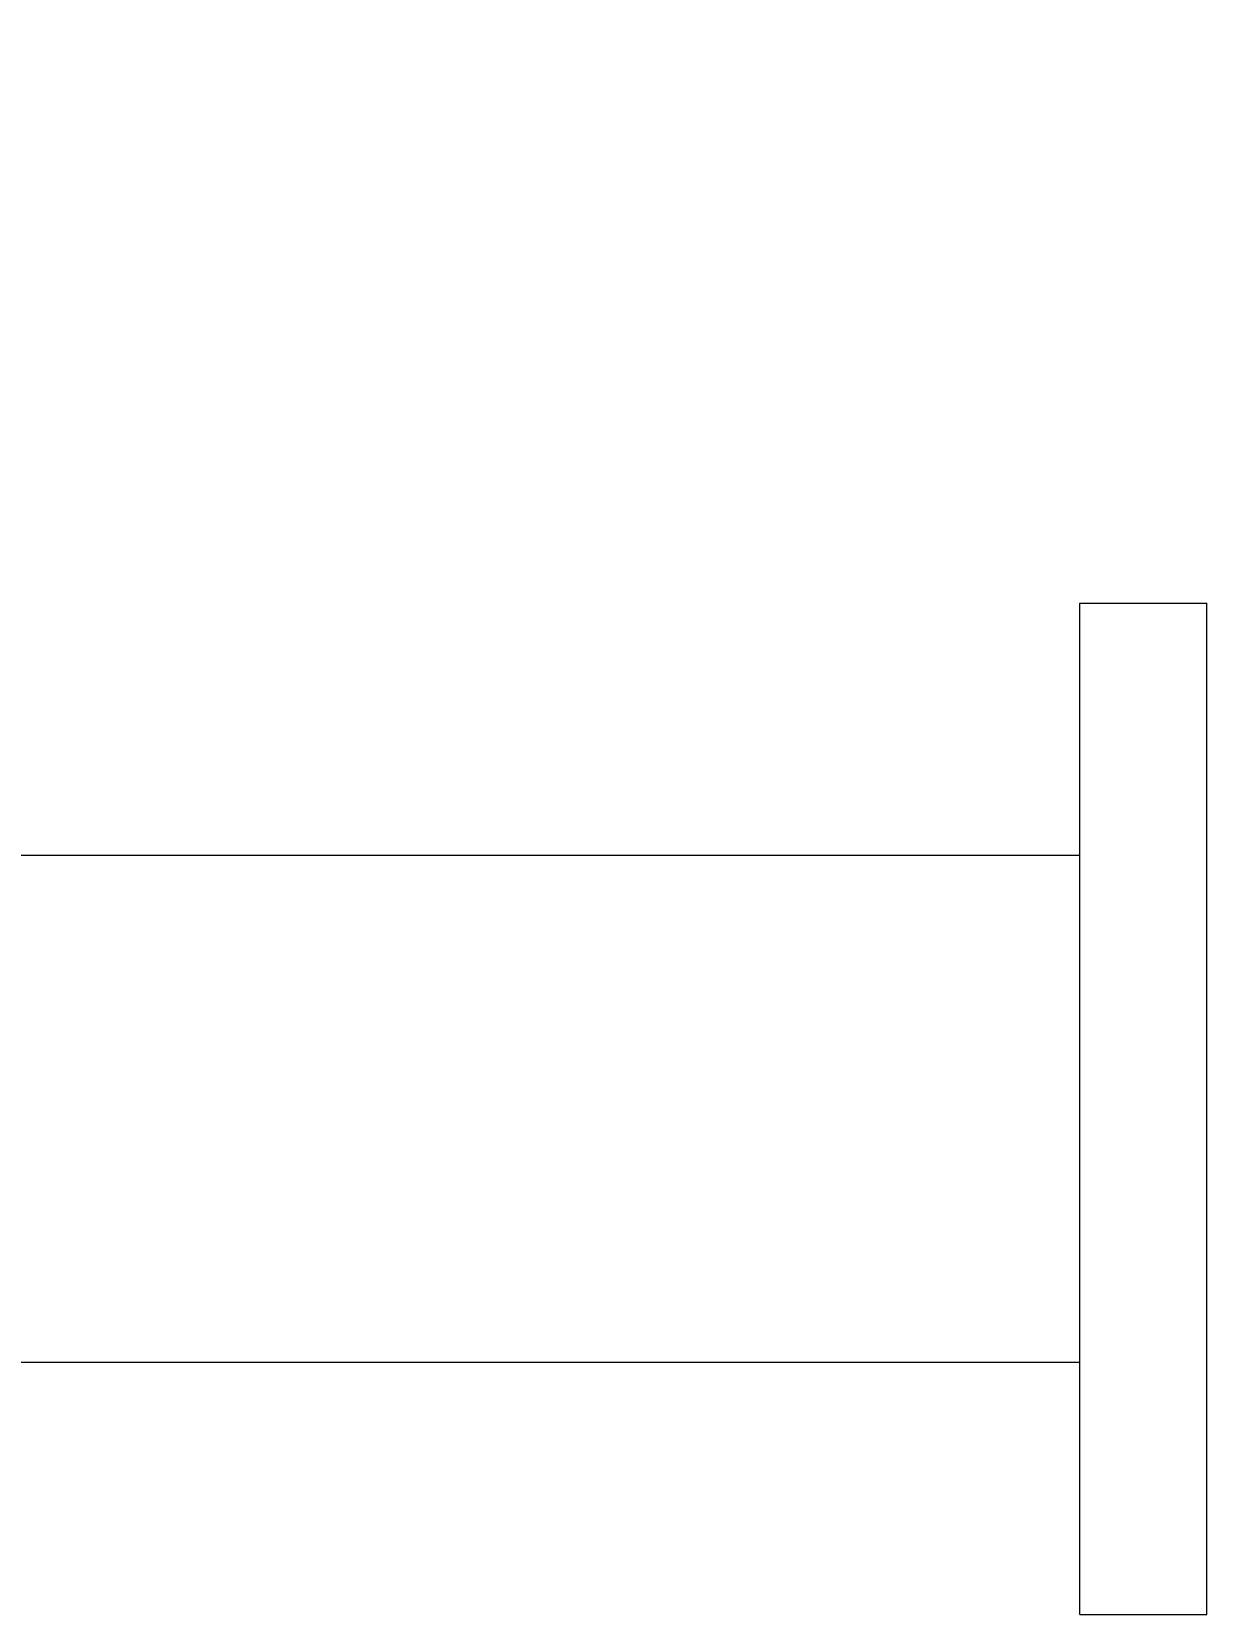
# Model space of a CAD drawing. Header units: millimetres. Extents: x 14397 to 67587, y -11631 to -8348.
# Drawn here: x 16347.7 to 16394.5, y -10442.4 to -10380 of the extents above; entities that cross this region are included whole.
import ezdxf

# ---------------------------------------------------------------- set-up
doc = ezdxf.new("R2010")
doc.units = ezdxf.units.MM
doc.header["$MEASUREMENT"] = 0
doc.linetypes.add('Wipeout_Contour', pattern=[1000, 0, -1000])
doc.layers.add('NewA-Ee_40_20-M_GeneralFFAndEInternalEquipment', color=7, linetype='Continuous')
doc.layers.add('NewA-Zz_20_20-D_DimensionDetail', color=7, linetype='Continuous')
doc.styles.add('GENERATED_STYLE_1', font='')
doc.styles.get('GENERATED_STYLE_1').set_extended_font_data('Arial')
doc.dimstyles.new('GENERATED_STYLE__2', dxfattribs={"dimtxt": 75, "dimasz": 76, "dimexe": 0.18, "dimexo": 300, "dimgap": 0.09, "dimtad": 1, "dimtih": 1, "dimtoh": 1, "dimdec": 0, "dimzin": 0, "dimdsep": 46, "dimtxsty": 'GENERATED_STYLE_1', "dimblk": 'ARROWHEAD_2', "dimblk1": 'ARROWHEAD_2', "dimblk2": 'ARROWHEAD_2', "dimcen": 0.09, "dimclrd": 6, "dimclre": 6, "dimclrt": 7, "dimazin": 0, "dimtfac": 1, "dimtdec": 4, "dimtmove": 2, "dimatfit": 3, "dimfxl": 0, "dimtolj": 1, "dimtzin": 0, "dimarcsym": 0})

# ---------------------------------------------------------------- blocks, each defined once
blk = doc.blocks.new('Section Elem_8_1', base_point=(6197.133, -111297.468))
at = {"color": 254, "linetype": 'Wipeout_Contour', "lineweight": 0, "ltscale": 77559.31588}
blk.add_wipeout([(16346.705, -10422.644), (16355.146, -10422.644), (16355.119, -10420.905), (16346.652, -10420.905)], dxfattribs=at).dxf.layer = 'NewA-Ee_40_20-M_GeneralFFAndEInternalEquipment'
at = {"color": 254, "linetype": 'Wipeout_Contour', "lineweight": 0, "ltscale": 77571.863593}
blk.add_wipeout([(16342.263, -10432.467), (16352.868, -10432.467), (16353.258, -10432.345), (16343.023, -10432.345)], dxfattribs=at).dxf.layer = 'NewA-Ee_40_20-M_GeneralFFAndEInternalEquipment'
at = {"color": 254, "linetype": 'Wipeout_Contour', "lineweight": 0, "ltscale": 77740.253245}
blk.add_wipeout([(16389.033, -10442.412), (16394.033, -10442.412), (16394.033, -10441.967), (16389.033, -10441.967)], dxfattribs=at).dxf.layer = 'NewA-Ee_40_20-M_GeneralFFAndEInternalEquipment'
at = {"layer": 'NewA-Ee_40_20-M_GeneralFFAndEInternalEquipment', "color": 1, "linetype": 'Continuous', "lineweight": 18}
blk.add_line((16389.033, -10442.412), (16394.033, -10442.412), dxfattribs=at)
at = {"color": 254, "linetype": 'Wipeout_Contour', "lineweight": 0, "ltscale": 77555.319617}
blk.add_wipeout([(16346.652, -10420.905), (16355.119, -10420.905), (16355.024, -10419.213), (16346.467, -10419.213)], dxfattribs=at).dxf.layer = 'NewA-Ee_40_20-M_GeneralFFAndEInternalEquipment'
at = {"color": 254, "linetype": 'Wipeout_Contour', "lineweight": 0, "ltscale": 77573.189265}
blk.add_wipeout([(16343.023, -10432.345), (16353.258, -10432.345), (16353.636, -10431.924), (16343.761, -10431.924)], dxfattribs=at).dxf.layer = 'NewA-Ee_40_20-M_GeneralFFAndEInternalEquipment'
at = {"color": 254, "linetype": 'Wipeout_Contour', "lineweight": 0, "ltscale": 77737.434281}
blk.add_wipeout([(16389.033, -10439.789), (16389.033, -10441.967), (16394.033, -10441.967), (16394.033, -10439.789)], dxfattribs=at).dxf.layer = 'NewA-Ee_40_20-M_GeneralFFAndEInternalEquipment'
at = {"layer": 'NewA-Ee_40_20-M_GeneralFFAndEInternalEquipment', "color": 1, "linetype": 'Continuous', "lineweight": 18}
for p, q in [((16389.033, -10442.412), (16389.033, -10441.967)), ((16394.033, -10442.412), (16394.033, -10441.967))]:
    blk.add_line(p, q, dxfattribs=at)
at = {"color": 254, "linetype": 'Wipeout_Contour', "lineweight": 0, "ltscale": 77551.154452}
blk.add_wipeout([(16346.467, -10419.213), (16355.024, -10419.213), (16354.866, -10417.621), (16346.158, -10417.621)], dxfattribs=at).dxf.layer = 'NewA-Ee_40_20-M_GeneralFFAndEInternalEquipment'
at = {"color": 254, "linetype": 'Wipeout_Contour', "lineweight": 0, "ltscale": 77573.802359}
blk.add_wipeout([(16344.456, -10431.215), (16343.761, -10431.924), (16353.636, -10431.924), (16353.993, -10431.215)], dxfattribs=at).dxf.layer = 'NewA-Ee_40_20-M_GeneralFFAndEInternalEquipment'
at = {"color": 254, "linetype": 'Wipeout_Contour', "lineweight": 0, "ltscale": 77608.003104}
blk.add_wipeout([(16352.868, -10432.467), (16364.023, -10432.467), (16364.121, -10432.345), (16353.258, -10432.345)], dxfattribs=at).dxf.layer = 'NewA-Ee_40_20-M_GeneralFFAndEInternalEquipment'
at = {"color": 254, "linetype": 'Wipeout_Contour', "lineweight": 0, "ltscale": 77731.100971}
blk.add_wipeout([(16389.033, -10439.789), (16394.033, -10439.789), (16394.033, -10436.072), (16389.033, -10436.072)], dxfattribs=at).dxf.layer = 'NewA-Ee_40_20-M_GeneralFFAndEInternalEquipment'
at = {"layer": 'NewA-Ee_40_20-M_GeneralFFAndEInternalEquipment', "color": 1, "linetype": 'Continuous', "lineweight": 18}
for p, q in [((16342.263, -10432.467), (16352.868, -10432.467)), ((16389.033, -10441.967), (16389.033, -10439.789)), ((16394.033, -10441.967), (16394.033, -10439.789))]:
    blk.add_line(p, q, dxfattribs=at)
at = {"color": 254, "linetype": 'Wipeout_Contour', "lineweight": 0, "ltscale": 77546.946892}
blk.add_wipeout([(16346.158, -10417.621), (16354.866, -10417.621), (16354.647, -10416.176), (16345.732, -10416.176)], dxfattribs=at).dxf.layer = 'NewA-Ee_40_20-M_GeneralFFAndEInternalEquipment'
at = {"color": 254, "linetype": 'Wipeout_Contour', "lineweight": 0, "ltscale": 77573.68445}
blk.add_wipeout([(16345.087, -10430.24), (16344.456, -10431.215), (16353.993, -10431.215), (16354.317, -10430.24)], dxfattribs=at).dxf.layer = 'NewA-Ee_40_20-M_GeneralFFAndEInternalEquipment'
at = {"color": 254, "linetype": 'Wipeout_Contour', "lineweight": 0, "ltscale": 77608.228683}
blk.add_wipeout([(16353.258, -10432.345), (16364.121, -10432.345), (16364.216, -10431.923), (16353.636, -10431.924)], dxfattribs=at).dxf.layer = 'NewA-Ee_40_20-M_GeneralFFAndEInternalEquipment'
at = {"color": 254, "linetype": 'Wipeout_Contour', "lineweight": 0, "ltscale": 77542.824663}
blk.add_wipeout([(16354.376, -10414.922), (16345.203, -10414.922), (16345.732, -10416.176), (16354.647, -10416.176)], dxfattribs=at).dxf.layer = 'NewA-Ee_40_20-M_GeneralFFAndEInternalEquipment'
at = {"color": 254, "linetype": 'Wipeout_Contour', "lineweight": 0, "ltscale": 77572.839337}
blk.add_wipeout([(16345.087, -10430.24), (16354.317, -10430.24), (16354.597, -10429.03), (16345.635, -10429.03)], dxfattribs=at).dxf.layer = 'NewA-Ee_40_20-M_GeneralFFAndEInternalEquipment'
at = {"color": 254, "linetype": 'Wipeout_Contour', "lineweight": 0, "ltscale": 77607.789117}
blk.add_wipeout([(16353.636, -10431.924), (16364.216, -10431.923), (16364.306, -10431.214), (16353.993, -10431.215)], dxfattribs=at).dxf.layer = 'NewA-Ee_40_20-M_GeneralFFAndEInternalEquipment'
at = {"color": 254, "linetype": 'Wipeout_Contour', "lineweight": 0, "ltscale": 77668.690464}
blk.add_wipeout([(16364.023, -10432.467), (16389.033, -10432.467), (16389.033, -10432.345), (16364.121, -10432.345)], dxfattribs=at).dxf.layer = 'NewA-Ee_40_20-M_GeneralFFAndEInternalEquipment'
at = {"color": 254, "linetype": 'Wipeout_Contour', "lineweight": 0, "ltscale": 77538.912854}
blk.add_wipeout([(16344.587, -10413.897), (16345.203, -10414.922), (16354.376, -10414.922), (16354.06, -10413.897)], dxfattribs=at).dxf.layer = 'NewA-Ee_40_20-M_GeneralFFAndEInternalEquipment'
at = {"color": 254, "linetype": 'Wipeout_Contour', "lineweight": 0, "ltscale": 77571.292901}
blk.add_wipeout([(16345.635, -10429.03), (16354.597, -10429.03), (16354.827, -10427.619), (16346.082, -10427.619)], dxfattribs=at).dxf.layer = 'NewA-Ee_40_20-M_GeneralFFAndEInternalEquipment'
at = {"color": 254, "linetype": 'Wipeout_Contour', "lineweight": 0, "ltscale": 77606.697565}
blk.add_wipeout([(16353.993, -10431.215), (16364.306, -10431.214), (16364.387, -10430.24), (16354.317, -10430.24)], dxfattribs=at).dxf.layer = 'NewA-Ee_40_20-M_GeneralFFAndEInternalEquipment'
at = {"color": 254, "linetype": 'Wipeout_Contour', "lineweight": 0, "ltscale": 77668.269127}
blk.add_wipeout([(16364.121, -10432.345), (16389.033, -10432.345), (16389.033, -10431.923), (16364.216, -10431.923)], dxfattribs=at).dxf.layer = 'NewA-Ee_40_20-M_GeneralFFAndEInternalEquipment'
at = {"layer": 'NewA-Ee_40_20-M_GeneralFFAndEInternalEquipment', "color": 1, "linetype": 'Continuous', "lineweight": 18}
blk.add_line((16352.868, -10432.467), (16364.023, -10432.467), dxfattribs=at)
at = {"color": 254, "linetype": 'Wipeout_Contour', "lineweight": 0, "ltscale": 77535.33014}
blk.add_wipeout([(16353.709, -10413.133), (16343.903, -10413.133), (16344.587, -10413.897), (16354.06, -10413.897)], dxfattribs=at).dxf.layer = 'NewA-Ee_40_20-M_GeneralFFAndEInternalEquipment'
at = {"color": 254, "linetype": 'Wipeout_Contour', "lineweight": 0, "ltscale": 77569.092287}
blk.add_wipeout([(16346.082, -10427.619), (16354.827, -10427.619), (16354.998, -10426.053), (16346.416, -10426.053)], dxfattribs=at).dxf.layer = 'NewA-Ee_40_20-M_GeneralFFAndEInternalEquipment'
at = {"color": 254, "linetype": 'Wipeout_Contour', "lineweight": 0, "ltscale": 77604.987316}
blk.add_wipeout([(16354.317, -10430.24), (16364.387, -10430.24), (16364.457, -10429.029), (16354.597, -10429.03)], dxfattribs=at).dxf.layer = 'NewA-Ee_40_20-M_GeneralFFAndEInternalEquipment'
at = {"color": 254, "linetype": 'Wipeout_Contour', "lineweight": 0, "ltscale": 77667.209914}
blk.add_wipeout([(16364.216, -10431.923), (16389.033, -10431.923), (16389.033, -10431.214), (16364.306, -10431.214)], dxfattribs=at).dxf.layer = 'NewA-Ee_40_20-M_GeneralFFAndEInternalEquipment'
at = {"color": 254, "linetype": 'Wipeout_Contour', "lineweight": 0, "ltscale": 77532.185209}
blk.add_wipeout([(16353.334, -10412.652), (16343.172, -10412.652), (16343.903, -10413.133), (16353.709, -10413.133)], dxfattribs=at).dxf.layer = 'NewA-Ee_40_20-M_GeneralFFAndEInternalEquipment'
at = {"color": 254, "linetype": 'Wipeout_Contour', "lineweight": 0, "ltscale": 77566.304443}
blk.add_wipeout([(16346.416, -10426.053), (16354.998, -10426.053), (16355.105, -10424.377), (16346.625, -10424.377)], dxfattribs=at).dxf.layer = 'NewA-Ee_40_20-M_GeneralFFAndEInternalEquipment'
at = {"color": 254, "linetype": 'Wipeout_Contour', "lineweight": 0, "ltscale": 77602.710475}
blk.add_wipeout([(16354.597, -10429.03), (16364.457, -10429.029), (16364.515, -10427.619), (16354.827, -10427.619)], dxfattribs=at).dxf.layer = 'NewA-Ee_40_20-M_GeneralFFAndEInternalEquipment'
at = {"color": 254, "linetype": 'Wipeout_Contour', "lineweight": 0, "ltscale": 77665.544992}
blk.add_wipeout([(16364.306, -10431.214), (16389.033, -10431.214), (16389.033, -10430.24), (16364.387, -10430.24)], dxfattribs=at).dxf.layer = 'NewA-Ee_40_20-M_GeneralFFAndEInternalEquipment'
at = {"color": 254, "linetype": 'Wipeout_Contour', "lineweight": 0, "ltscale": 77529.573481}
blk.add_wipeout([(16343.172, -10412.652), (16353.334, -10412.652), (16352.946, -10412.47), (16342.415, -10412.47)], dxfattribs=at).dxf.layer = 'NewA-Ee_40_20-M_GeneralFFAndEInternalEquipment'
at = {"color": 254, "linetype": 'Wipeout_Contour', "lineweight": 0, "ltscale": 77563.014071}
blk.add_wipeout([(16346.625, -10424.377), (16355.105, -10424.377), (16355.146, -10422.644), (16346.705, -10422.644)], dxfattribs=at).dxf.layer = 'NewA-Ee_40_20-M_GeneralFFAndEInternalEquipment'
at = {"color": 254, "linetype": 'Wipeout_Contour', "lineweight": 0, "ltscale": 77599.936343}
blk.add_wipeout([(16354.827, -10427.619), (16364.515, -10427.619), (16364.558, -10426.052), (16354.998, -10426.053)], dxfattribs=at).dxf.layer = 'NewA-Ee_40_20-M_GeneralFFAndEInternalEquipment'
at = {"color": 254, "linetype": 'Wipeout_Contour', "lineweight": 0, "ltscale": 77663.325036}
blk.add_wipeout([(16364.387, -10430.24), (16389.033, -10430.24), (16389.033, -10429.029), (16364.457, -10429.029)], dxfattribs=at).dxf.layer = 'NewA-Ee_40_20-M_GeneralFFAndEInternalEquipment'
at = {"color": 254, "linetype": 'Wipeout_Contour', "lineweight": 0, "ltscale": 77721.817905}
blk.add_wipeout([(16389.033, -10436.072), (16394.033, -10436.072), (16394.033, -10431.146), (16389.033, -10431.146)], dxfattribs=at).dxf.layer = 'NewA-Ee_40_20-M_GeneralFFAndEInternalEquipment'
at = {"layer": 'NewA-Ee_40_20-M_GeneralFFAndEInternalEquipment', "color": 1, "linetype": 'Continuous', "lineweight": 18}
for p, q in [((16364.023, -10432.467), (16389.033, -10432.467)), ((16389.033, -10439.789), (16389.033, -10436.072)), ((16394.033, -10439.789), (16394.033, -10436.072))]:
    blk.add_line(p, q, dxfattribs=at)
at = {"color": 254, "linetype": 'Wipeout_Contour', "lineweight": 0, "ltscale": 77589.529758}
blk.add_wipeout([(16355.146, -10422.644), (16364.595, -10422.643), (16364.588, -10420.904), (16355.119, -10420.905)], dxfattribs=at).dxf.layer = 'NewA-Ee_40_20-M_GeneralFFAndEInternalEquipment'
at = {"color": 254, "linetype": 'Wipeout_Contour', "lineweight": 0, "ltscale": 77596.74929}
blk.add_wipeout([(16354.998, -10426.053), (16364.558, -10426.052), (16364.585, -10424.376), (16355.105, -10424.377)], dxfattribs=at).dxf.layer = 'NewA-Ee_40_20-M_GeneralFFAndEInternalEquipment'
at = {"color": 254, "linetype": 'Wipeout_Contour', "lineweight": 0, "ltscale": 77660.61761}
blk.add_wipeout([(16364.515, -10427.619), (16364.457, -10429.029), (16389.033, -10429.029), (16389.033, -10427.619)], dxfattribs=at).dxf.layer = 'NewA-Ee_40_20-M_GeneralFFAndEInternalEquipment'
at = {"color": 254, "linetype": 'Wipeout_Contour', "lineweight": 0, "ltscale": 77585.711134}
blk.add_wipeout([(16355.119, -10420.905), (16364.588, -10420.904), (16364.564, -10419.213), (16355.024, -10419.213)], dxfattribs=at).dxf.layer = 'NewA-Ee_40_20-M_GeneralFFAndEInternalEquipment'
at = {"color": 254, "linetype": 'Wipeout_Contour', "lineweight": 0, "ltscale": 77593.246175}
blk.add_wipeout([(16355.105, -10424.377), (16364.585, -10424.376), (16364.595, -10422.643), (16355.146, -10422.644)], dxfattribs=at).dxf.layer = 'NewA-Ee_40_20-M_GeneralFFAndEInternalEquipment'
at = {"color": 254, "linetype": 'Wipeout_Contour', "lineweight": 0, "ltscale": 77657.505087}
blk.add_wipeout([(16364.515, -10427.619), (16389.033, -10427.619), (16389.033, -10426.052), (16364.558, -10426.052)], dxfattribs=at).dxf.layer = 'NewA-Ee_40_20-M_GeneralFFAndEInternalEquipment'
at = {"color": 254, "linetype": 'Wipeout_Contour', "lineweight": 0, "ltscale": 77581.911777}
blk.add_wipeout([(16355.024, -10419.213), (16364.564, -10419.213), (16364.524, -10417.62), (16354.866, -10417.621)], dxfattribs=at).dxf.layer = 'NewA-Ee_40_20-M_GeneralFFAndEInternalEquipment'
at = {"color": 254, "linetype": 'Wipeout_Contour', "lineweight": 0, "ltscale": 77646.727022}
blk.add_wipeout([(16364.595, -10422.643), (16389.033, -10422.643), (16389.033, -10420.904), (16364.588, -10420.904)], dxfattribs=at).dxf.layer = 'NewA-Ee_40_20-M_GeneralFFAndEInternalEquipment'
at = {"color": 254, "linetype": 'Wipeout_Contour', "lineweight": 0, "ltscale": 77654.082137}
blk.add_wipeout([(16364.558, -10426.052), (16389.033, -10426.052), (16389.033, -10424.376), (16364.585, -10424.376)], dxfattribs=at).dxf.layer = 'NewA-Ee_40_20-M_GeneralFFAndEInternalEquipment'
at = {"color": 254, "linetype": 'Wipeout_Contour', "lineweight": 0, "ltscale": 77578.247084}
blk.add_wipeout([(16354.866, -10417.621), (16364.524, -10417.62), (16364.47, -10416.175), (16354.647, -10416.176)], dxfattribs=at).dxf.layer = 'NewA-Ee_40_20-M_GeneralFFAndEInternalEquipment'
at = {"color": 254, "linetype": 'Wipeout_Contour', "lineweight": 0, "ltscale": 77643.017671}
blk.add_wipeout([(16364.588, -10420.904), (16389.033, -10420.904), (16389.033, -10419.212), (16364.564, -10419.213)], dxfattribs=at).dxf.layer = 'NewA-Ee_40_20-M_GeneralFFAndEInternalEquipment'
at = {"color": 254, "linetype": 'Wipeout_Contour', "lineweight": 0, "ltscale": 77650.452835}
blk.add_wipeout([(16364.585, -10424.376), (16389.033, -10424.376), (16389.033, -10422.643), (16364.595, -10422.643)], dxfattribs=at).dxf.layer = 'NewA-Ee_40_20-M_GeneralFFAndEInternalEquipment'
at = {"color": 254, "linetype": 'Wipeout_Contour', "lineweight": 0, "ltscale": 77710.412053}
blk.add_wipeout([(16389.033, -10431.146), (16394.033, -10431.146), (16394.033, -10425.449), (16389.033, -10425.449)], dxfattribs=at).dxf.layer = 'NewA-Ee_40_20-M_GeneralFFAndEInternalEquipment'
at = {"layer": 'NewA-Ee_40_20-M_GeneralFFAndEInternalEquipment', "color": 1, "linetype": 'Continuous', "lineweight": 18}
for p, q in [((16389.033, -10436.072), (16389.033, -10431.146)), ((16394.033, -10436.072), (16394.033, -10431.146))]:
    blk.add_line(p, q, dxfattribs=at)
at = {"color": 254, "linetype": 'Wipeout_Contour', "lineweight": 0, "ltscale": 77574.828313}
blk.add_wipeout([(16364.402, -10414.921), (16354.376, -10414.922), (16354.647, -10416.176), (16364.47, -10416.175)], dxfattribs=at).dxf.layer = 'NewA-Ee_40_20-M_GeneralFFAndEInternalEquipment'
at = {"color": 254, "linetype": 'Wipeout_Contour', "lineweight": 0, "ltscale": 77639.438155}
blk.add_wipeout([(16364.564, -10419.213), (16389.033, -10419.212), (16389.033, -10417.62), (16364.524, -10417.62)], dxfattribs=at).dxf.layer = 'NewA-Ee_40_20-M_GeneralFFAndEInternalEquipment'
at = {"color": 254, "linetype": 'Wipeout_Contour', "lineweight": 0, "ltscale": 77571.759213}
blk.add_wipeout([(16354.376, -10414.922), (16364.402, -10414.921), (16364.322, -10413.897), (16354.06, -10413.897)], dxfattribs=at).dxf.layer = 'NewA-Ee_40_20-M_GeneralFFAndEInternalEquipment'
at = {"color": 254, "linetype": 'Wipeout_Contour', "lineweight": 0, "ltscale": 77636.097165}
blk.add_wipeout([(16364.524, -10417.62), (16389.033, -10417.62), (16389.033, -10416.175), (16364.47, -10416.175)], dxfattribs=at).dxf.layer = 'NewA-Ee_40_20-M_GeneralFFAndEInternalEquipment'
at = {"color": 254, "linetype": 'Wipeout_Contour', "lineweight": 0, "ltscale": 77697.898547}
blk.add_wipeout([(16389.033, -10425.449), (16394.033, -10425.449), (16394.033, -10419.487), (16389.033, -10419.487)], dxfattribs=at).dxf.layer = 'NewA-Ee_40_20-M_GeneralFFAndEInternalEquipment'
at = {"layer": 'NewA-Ee_40_20-M_GeneralFFAndEInternalEquipment', "color": 1, "linetype": 'Continuous', "lineweight": 18}
for p, q in [((16389.033, -10431.146), (16389.033, -10425.449)), ((16394.033, -10431.146), (16394.033, -10425.449))]:
    blk.add_line(p, q, dxfattribs=at)
at = {"color": 254, "linetype": 'Wipeout_Contour', "lineweight": 0, "ltscale": 77569.132891}
blk.add_wipeout([(16354.06, -10413.897), (16364.322, -10413.897), (16364.235, -10413.132), (16353.709, -10413.133)], dxfattribs=at).dxf.layer = 'NewA-Ee_40_20-M_GeneralFFAndEInternalEquipment'
at = {"color": 254, "linetype": 'Wipeout_Contour', "lineweight": 0, "ltscale": 77633.096117}
blk.add_wipeout([(16364.47, -10416.175), (16389.033, -10416.175), (16389.033, -10414.921), (16364.402, -10414.921)], dxfattribs=at).dxf.layer = 'NewA-Ee_40_20-M_GeneralFFAndEInternalEquipment'
at = {"color": 254, "linetype": 'Wipeout_Contour', "lineweight": 0, "ltscale": 77567.028986}
blk.add_wipeout([(16353.709, -10413.133), (16364.235, -10413.132), (16364.14, -10412.652), (16353.334, -10412.652)], dxfattribs=at).dxf.layer = 'NewA-Ee_40_20-M_GeneralFFAndEInternalEquipment'
at = {"color": 254, "linetype": 'Wipeout_Contour', "lineweight": 0, "ltscale": 77630.526084}
blk.add_wipeout([(16364.402, -10414.921), (16389.033, -10414.921), (16389.033, -10413.896), (16364.322, -10413.897)], dxfattribs=at).dxf.layer = 'NewA-Ee_40_20-M_GeneralFFAndEInternalEquipment'
at = {"color": 254, "linetype": 'Wipeout_Contour', "lineweight": 0, "ltscale": 77565.511139}
blk.add_wipeout([(16353.334, -10412.652), (16364.14, -10412.652), (16364.043, -10412.47), (16352.946, -10412.47)], dxfattribs=at).dxf.layer = 'NewA-Ee_40_20-M_GeneralFFAndEInternalEquipment'
at = {"color": 254, "linetype": 'Wipeout_Contour', "lineweight": 0, "ltscale": 77628.465042}
blk.add_wipeout([(16364.322, -10413.897), (16389.033, -10413.896), (16389.033, -10413.132), (16364.235, -10413.132)], dxfattribs=at).dxf.layer = 'NewA-Ee_40_20-M_GeneralFFAndEInternalEquipment'
at = {"layer": 'NewA-Ee_40_20-M_GeneralFFAndEInternalEquipment', "color": 1, "linetype": 'Continuous', "lineweight": 18}
blk.add_line((16342.415, -10412.47), (16352.946, -10412.47), dxfattribs=at)
at = {"color": 254, "linetype": 'Wipeout_Contour', "lineweight": 0, "ltscale": 77626.975509}
blk.add_wipeout([(16364.235, -10413.132), (16389.033, -10413.132), (16389.033, -10412.652), (16364.14, -10412.652)], dxfattribs=at).dxf.layer = 'NewA-Ee_40_20-M_GeneralFFAndEInternalEquipment'
at = {"color": 254, "linetype": 'Wipeout_Contour', "lineweight": 0, "ltscale": 77685.389899}
blk.add_wipeout([(16389.033, -10419.487), (16394.033, -10419.487), (16394.033, -10413.79), (16389.033, -10413.79)], dxfattribs=at).dxf.layer = 'NewA-Ee_40_20-M_GeneralFFAndEInternalEquipment'
at = {"layer": 'NewA-Ee_40_20-M_GeneralFFAndEInternalEquipment', "color": 1, "linetype": 'Continuous', "lineweight": 18}
for p, q in [((16389.033, -10425.449), (16389.033, -10419.487)), ((16394.033, -10425.449), (16394.033, -10419.487))]:
    blk.add_line(p, q, dxfattribs=at)
at = {"color": 254, "linetype": 'Wipeout_Contour', "lineweight": 0, "ltscale": 77626.102623}
blk.add_wipeout([(16364.14, -10412.652), (16389.033, -10412.652), (16389.033, -10412.47), (16364.043, -10412.47)], dxfattribs=at).dxf.layer = 'NewA-Ee_40_20-M_GeneralFFAndEInternalEquipment'
at = {"layer": 'NewA-Ee_40_20-M_GeneralFFAndEInternalEquipment', "color": 1, "linetype": 'Continuous', "lineweight": 18}
blk.add_line((16352.946, -10412.47), (16364.043, -10412.47), dxfattribs=at)
at = {"color": 254, "linetype": 'Wipeout_Contour', "lineweight": 0, "ltscale": 77673.996928}
blk.add_wipeout([(16389.033, -10413.79), (16394.033, -10413.79), (16394.033, -10408.865), (16389.033, -10408.865)], dxfattribs=at).dxf.layer = 'NewA-Ee_40_20-M_GeneralFFAndEInternalEquipment'
at = {"layer": 'NewA-Ee_40_20-M_GeneralFFAndEInternalEquipment', "color": 1, "linetype": 'Continuous', "lineweight": 18}
for p, q in [((16364.043, -10412.47), (16389.033, -10412.47)), ((16389.033, -10419.487), (16389.033, -10413.79)), ((16394.033, -10419.487), (16394.033, -10413.79))]:
    blk.add_line(p, q, dxfattribs=at)
at = {"color": 254, "linetype": 'Wipeout_Contour', "lineweight": 0, "ltscale": 77664.73028}
blk.add_wipeout([(16389.033, -10408.865), (16394.033, -10408.865), (16394.033, -10405.148), (16389.033, -10405.148)], dxfattribs=at).dxf.layer = 'NewA-Ee_40_20-M_GeneralFFAndEInternalEquipment'
at = {"layer": 'NewA-Ee_40_20-M_GeneralFFAndEInternalEquipment', "color": 1, "linetype": 'Continuous', "lineweight": 18}
for p, q in [((16389.033, -10413.79), (16389.033, -10408.865)), ((16394.033, -10413.79), (16394.033, -10408.865))]:
    blk.add_line(p, q, dxfattribs=at)
at = {"color": 254, "linetype": 'Wipeout_Contour', "lineweight": 0, "ltscale": 77658.411206}
blk.add_wipeout([(16389.033, -10405.148), (16394.033, -10405.148), (16394.033, -10402.97), (16389.033, -10402.97)], dxfattribs=at).dxf.layer = 'NewA-Ee_40_20-M_GeneralFFAndEInternalEquipment'
at = {"layer": 'NewA-Ee_40_20-M_GeneralFFAndEInternalEquipment', "color": 1, "linetype": 'Continuous', "lineweight": 18}
for p, q in [((16389.033, -10408.865), (16389.033, -10405.148)), ((16394.033, -10408.865), (16394.033, -10405.148))]:
    blk.add_line(p, q, dxfattribs=at)
at = {"color": 254, "linetype": 'Wipeout_Contour', "lineweight": 0, "ltscale": 77655.59933}
blk.add_wipeout([(16389.033, -10402.97), (16394.033, -10402.97), (16394.033, -10402.524), (16389.033, -10402.524)], dxfattribs=at).dxf.layer = 'NewA-Ee_40_20-M_GeneralFFAndEInternalEquipment'
at = {"layer": 'NewA-Ee_40_20-M_GeneralFFAndEInternalEquipment', "color": 1, "linetype": 'Continuous', "lineweight": 18}
for p, q in [((16389.033, -10402.97), (16389.033, -10402.524)), ((16389.033, -10402.524), (16394.033, -10402.524)), ((16394.033, -10402.97), (16394.033, -10402.524)), ((16389.033, -10405.148), (16389.033, -10402.97)), ((16394.033, -10405.148), (16394.033, -10402.97))]:
    blk.add_line(p, q, dxfattribs=at)
blk = doc.blocks.new('*D13', base_point=(6197.133, -111297.468))
at = {"layer": 'NewA-Zz_20_20-D_DimensionDetail', "color": 6, "linetype": 'Continuous', "lineweight": 13}
for p, q in [((16245.033, -10376.869), (16245.033, -10226.869)), ((16394.033, -10376.869), (16394.033, -10226.869)), ((16245.033, -10301.869), (16394.033, -10301.869)), ((16394.033, -10301.869), (16442.933, -10301.869))]:
    blk.add_line(p, q, dxfattribs=at)
at = {"layer": 'NewA-Zz_20_20-D_DimensionDetail', "linetype": 'Continuous'}
for p, q in [((16273.901, -10251.869), (16216.166, -10351.869)), ((16365.166, -10351.869), (16422.901, -10251.869))]:
    blk.add_line(p, q, dxfattribs=at)
at = {"layer": 'NewA-Zz_20_20-D_DimensionDetail', "insert": (16476.866, -10271.869), "char_height": 75, "attachment_point": 7, "style": 'GENERATED_STYLE_1'}
blk.add_mtext('\\A1;{\\fArial|b0|i0|c0|p34;149}', dxfattribs=at)
blk = doc.blocks.new('ARROWHEAD_2')
at = {"color": 0, "linetype": 'Continuous', "lineweight": 0}
for p, q in [((-0.37813, -0.655), (0.37813, 0.655)), ((0, 0), (-1, 0))]:
    blk.add_line(p, q, dxfattribs=at)

msp = doc.modelspace()

# ---------------------------------------------------------------- block references
at = {"layer": 'NewA-Ee_40_20-M_GeneralFFAndEInternalEquipment', "lineweight": 0}
msp.add_blockref('Section Elem_8_1', (6197.133, -111297.468), dxfattribs=at)

# ---------------------------------------------------------------- next in the draw order: dimensions: what is measured, and where the dimension line sits
at = {"layer": 'NewA-Zz_20_20-D_DimensionDetail', "color": 6, "linetype": 'Continuous', "lineweight": 13}
dim = msp.add_linear_dim(base=(16394.033, -10301.869), p1=(16245.033, -10422.468), p2=(16394.033, -10422.468), dimstyle='GENERATED_STYLE__2', dxfattribs=at)
dim.commit()
dim.dimension.update_dxf_attribs({"geometry": '*D13', "text_midpoint": (16565.172, -10234.369), "dimtype": 160})

doc.saveas('drawing.dxf')
